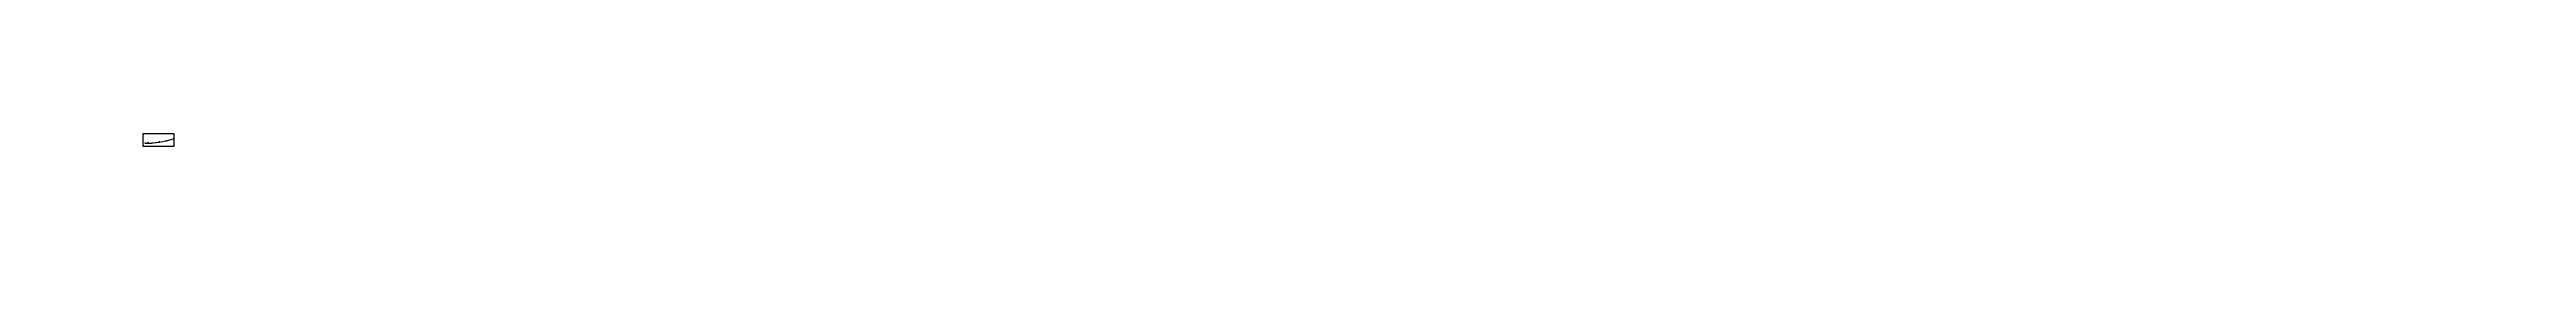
# Model space of a CAD drawing. Header units: metres. Extents: x 0 to 40184, y -406 to 473.
import ezdxf

# ---------------------------------------------------------------- set-up
doc = ezdxf.new("R2010")
doc.units = ezdxf.units.M
doc.layers.add('JBTFE_ANNOTATIONS_GEOMETRY', color=2, linetype='Continuous', true_color=0xffff00)
doc.layers.add('JBTFE_ANNOTATIONS_VERTICALPROFILE', color=2, linetype='Continuous', true_color=0xffff00)
doc.layers.add('JBTOB_KO_SPO', color=2, linetype='Continuous')
doc.styles.add('RC-STANDARD', font='iso3098.shx')

# ---------------------------------------------------------------- blocks, each defined once
blk = doc.blocks.new('*Z1', base_point=(1779, 347))
at = {"color": 0}
for p, q in [((1550, 310), (1550, 314)), ((1550, 314), (1550, 310)), ((1650, 316), (1650, 320)), ((1650, 320), (1650, 316)), ((1683, 318), (1683, 322)), ((1683, 322), (1683, 318)), ((1881, 349), (1880, 352)), ((1880, 352), (1881, 349)), ((1913, 357), (1912, 360)), ((1912, 360), (1913, 357)), ((2003, 384), (2004, 380)), ((2010, 382), (2009, 385))]:
    blk.add_line(p, q, dxfattribs=at)
for centre in [(1550, 315), (1550, 310), (1650, 320), (1650, 315), (1683, 322), (1683, 317), (1880, 353), (1881, 348), (1912, 361), (1913, 356), (2009, 386), (2010, 381)]:
    blk.add_circle(centre, 0.875, dxfattribs=at)
at = {"color": 0, "char_height": 3.5, "attachment_point": 5, "style": 'RC-STANDARD'}
for s, insert, rotation in [('h=0', (1550, 318), 3.2531), ('L=100', (1600, 311), 3.2531), ('RL', (1600, 306), 3.2531), ('h=0', (1649, 324), 3.2531), ('OB', (1650, 312), 3.2552), ('<RL-R1200>', (1667, 310), 3.4541), ('L=33', (1667, 314), 3.4541), ('h=150', (1683, 326), 4.051), ('OE', (1684, 314), 4.0486), ('L=200', (1783, 327), 8.8232), ('R=1200', (1784, 323), 8.8232), ('h=150', (1879, 356), 13.5961), ('OE', (1882, 345), 13.5961), ('<R1200-RL>', (1899, 346), 14.193), ('L=33', (1898, 350), 14.193), ('h=0', (1911, 365), 14.3947), ('OB', (1914, 353), 14.3947), ('L=100', (1962, 367), 14.3947), ('RL', (1963, 363), 14.3947), ('h=0', (2002, 388), 14.3947)]:
    blk.add_mtext(s, dxfattribs=dict(at, insert=insert, rotation=rotation))
blk = doc.blocks.new('*Z2', base_point=(1685, 349))
at = {"color": 0}
for p, q in [((1549, 323), (1558, 328)), ((1550, 312), (1549, 323)), ((1578, 308), (1577, 319)), ((1599, 325), (1591, 320)), ((1599, 325), (1608, 331)), ((1600, 315), (1599, 325)), ((1623, 311), (1622, 322)), ((1737, 320), (1735, 330)), ((1780, 341), (1772, 335)), ((1780, 341), (1789, 348)), ((1782, 331), (1780, 341)), ((1829, 334), (1827, 344))]:
    blk.add_line(p, q, dxfattribs=at)
at = {"color": 0, "char_height": 3.5, "style": 'RC-STANDARD'}
for s, insert, attachment_point, rotation in [('H=10 m.o.h.', (1547, 370), 5, 3.2531), ('Pr.0', (1547, 365), 5, 3.2531), ('20', (1550, 327), 4, 33.2531), ('SE1', (1578, 305), 5, 3.2531), ('H=11 m.o.h.', (1597, 373), 5, 3.2531), ('20', (1594, 326), 6, 33.2531), ('R=5000', (1598, 357), 5, 3.2531), ('HBP', (1596, 378), 5, 3.2531), ('Pr.50', (1597, 367), 5, 3.2531), ('L=45', (1597, 362), 5, 3.2531), ('11', (1600, 330), 4, 33.2531), ('SE2', (1623, 308), 5, 3.2531), ('SE1', (1737, 316), 5, 6.5873), ('H=13 m.o.h.', (1773, 388), 5, 8.8073), ('Pr.233', (1774, 383), 5, 8.8073), ('LBP', (1772, 393), 5, 8.8073), ('R=5000', (1776, 373), 5, 8.8073), ('L=93', (1775, 378), 5, 8.8073), ('11', (1776, 342), 6, 38.8073), ('30', (1781, 346), 4, 38.8073), ('SE2', (1830, 330), 5, 11.0265)]:
    blk.add_mtext(s, dxfattribs=dict(at, insert=insert, attachment_point=attachment_point, rotation=rotation))

msp = doc.modelspace()

# ---------------------------------------------------------------- linework, layer by layer
msp.add_lwpolyline([(1518, 473), (2014, 473), (2014, 264), (1518, 264)], close=True)
at = {"layer": 'JBTOB_KO_SPO', "flags": 128}
msp.add_lwpolyline([(1550, 312), (1650, 318, 0.000217), (1658, 318, 0.000651), (1666, 319, 0.001085), (1675, 319, 0.001519), (1683, 320, 0.041691), (1880, 351, 0.001519), (1889, 352, 0.001085), (1897, 355, 0.000651), (1905, 357, 0.000217), (1913, 359), (2010, 384)], format="xyb", dxfattribs=at)

# ---------------------------------------------------------------- block references
at = {"layer": 'JBTFE_ANNOTATIONS_GEOMETRY'}
msp.add_blockref('*Z1', (1779, 347), dxfattribs=at)
at = {"layer": 'JBTFE_ANNOTATIONS_VERTICALPROFILE'}
msp.add_blockref('*Z2', (1685, 349), dxfattribs=at)

doc.saveas('drawing.dxf')
